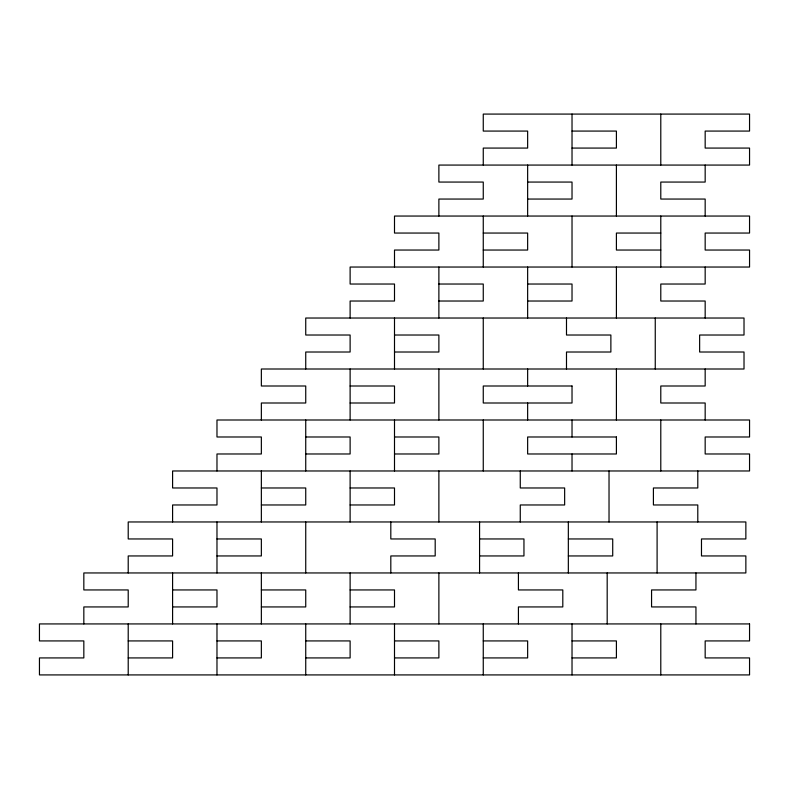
<?xml version="1.0" encoding="UTF-8"?>
<svg xmlns="http://www.w3.org/2000/svg" width="789" height="789" viewBox="0 0 789 789"><rect width="100%" height="100%" fill="white"/><g stroke="black" fill="none" stroke-linecap="round" stroke-linejoin="round"><path stroke-width="1.18" d="M572.025 131.073L616.406 131.073L616.406 148.076L572.025 148.076M527.644 182.062L572.025 182.062L572.025 199.055L527.644 199.055M483.262 233.051L527.644 233.051L527.644 250.044L483.262 250.044M660.788 233.051L616.406 233.051L616.406 250.044L660.788 250.044M438.881 284.03L483.262 284.03L483.262 301.023L438.881 301.023M527.644 284.03L572.025 284.03L572.025 301.023L527.644 301.023M394.5 335.019L438.881 335.019L438.881 352.012L394.5 352.012M350.119 385.999L394.5 385.999L394.5 403.001L350.119 403.001M305.738 436.988L350.119 436.988L350.119 453.981L305.738 453.981M394.5 436.988L438.881 436.988L438.881 453.981L394.5 453.981M261.356 487.977L305.738 487.977L305.738 504.97L261.356 504.97M350.119 487.977L394.5 487.977L394.5 504.97L350.119 504.97M216.975 538.956L261.356 538.956L261.356 555.949L216.975 555.949M479.574 538.956L523.955 538.956L523.955 555.949L479.574 555.949M568.336 538.956L612.718 538.956L612.718 555.949L568.336 555.949M172.594 589.945L216.975 589.945L216.975 606.938L172.594 606.938M261.356 589.945L305.738 589.945L305.738 606.938L261.356 606.938M350.119 589.945L394.5 589.945L394.5 606.938L350.119 606.938M128.213 640.924L172.594 640.924L172.594 657.927L128.213 657.927M216.975 640.924L261.356 640.924L261.356 657.927L216.975 657.927M305.738 640.924L350.119 640.924L350.119 657.927L305.738 657.927M394.5 640.924L438.881 640.924L438.881 657.927L394.5 657.927M483.262 640.924L527.644 640.924L527.644 657.927L483.262 657.927M572.025 640.924L616.406 640.924L616.406 657.927L572.025 657.927M705.169 165.069L705.169 182.062L660.788 182.062L660.788 199.055L705.169 199.055L705.169 216.048M705.169 267.037L705.169 284.03L660.788 284.03L660.788 301.023L705.169 301.023L705.169 318.026M705.169 369.005L705.169 385.999L660.788 385.999L660.788 403.001L705.169 403.001L705.169 419.995M697.792 470.974L697.792 487.977L653.41 487.977L653.41 504.97L697.792 504.97L697.792 521.963M695.947 572.952L695.947 589.945L651.566 589.945L651.566 606.938L695.947 606.938L695.947 623.931M660.788 114.08L660.788 165.069M660.788 216.048L660.788 267.037M660.788 419.995L660.788 470.974M660.788 623.931L660.788 674.92M657.099 521.963L657.099 572.952M655.255 318.026L655.255 369.005M616.406 165.069L616.406 216.048M616.406 267.037L616.406 318.026M616.406 369.005L616.406 419.995M609.029 470.974L609.029 521.963M607.185 572.952L607.185 623.931M572.025 114.08L572.025 165.069M572.025 216.048L572.025 267.037M572.025 419.995L572.025 436.988M572.025 453.981L572.025 470.974M572.025 623.931L572.025 674.92M568.336 521.963L568.336 572.952M566.492 318.026L566.492 335.019L610.873 335.019L610.873 352.012L566.492 352.012L566.492 369.005M527.644 165.069L527.644 216.048M527.644 267.037L527.644 318.026M527.644 369.005L527.644 385.999M527.644 403.001L527.644 419.995M520.267 470.974L520.267 487.977L564.648 487.977L564.648 504.97L520.267 504.97L520.267 521.963M518.422 572.952L518.422 589.945L562.804 589.945L562.804 606.938L518.422 606.938L518.422 623.931M483.262 165.069L483.262 148.076L527.644 148.076L527.644 131.073L483.262 131.073L483.262 114.08L749.55 114.08L749.55 131.073L705.169 131.073L705.169 148.076L749.55 148.076L749.55 165.069L438.881 165.069L438.881 182.062L483.262 182.062L483.262 199.055L438.881 199.055L438.881 216.048M483.262 216.048L483.262 267.037M483.262 318.026L483.262 369.005M483.262 419.995L483.262 470.974M483.262 623.931L483.262 674.92M479.574 521.963L479.574 572.952M438.881 267.037L438.881 318.026M438.881 369.005L438.881 419.995M438.881 470.974L438.881 521.963M438.881 572.952L438.881 623.931M394.5 267.037L394.5 250.044L438.881 250.044L438.881 233.051L394.5 233.051L394.5 216.048L749.55 216.048L749.55 233.051L705.169 233.051L705.169 250.044L749.55 250.044L749.55 267.037L350.119 267.037L350.119 284.03L394.5 284.03L394.5 301.023L350.119 301.023L350.119 318.026M394.5 318.026L394.5 369.005M394.5 419.995L394.5 470.974M394.5 623.931L394.5 674.92M390.811 521.963L390.811 538.956L435.193 538.956L435.193 555.949L390.811 555.949L390.811 572.952M350.119 369.005L350.119 419.995M350.119 470.974L350.119 521.963M350.119 572.952L350.119 623.931M305.738 369.005L305.738 352.012L350.119 352.012L350.119 335.019L305.738 335.019L305.738 318.026L744.017 318.026L744.017 335.019L699.636 335.019L699.636 352.012L744.017 352.012L744.017 369.005L261.356 369.005L261.356 385.999L305.738 385.999L305.738 403.001L261.356 403.001L261.356 419.995M305.738 419.995L305.738 470.974M305.738 521.963L305.738 572.952M305.738 623.931L305.738 674.92M261.356 470.974L261.356 521.963M261.356 572.952L261.356 623.931M216.975 470.974L216.975 453.981L261.356 453.981L261.356 436.988L216.975 436.988L216.975 419.995L749.55 419.995L749.55 436.988L705.169 436.988L705.169 453.981L749.55 453.981L749.55 470.974L172.594 470.974L172.594 487.977L216.975 487.977L216.975 504.97L172.594 504.97L172.594 521.963M216.975 521.963L216.975 572.952M216.975 623.931L216.975 674.92M172.594 572.952L172.594 623.931M128.213 572.952L128.213 555.949L172.594 555.949L172.594 538.956L128.213 538.956L128.213 521.963L745.861 521.963L745.861 538.956L701.48 538.956L701.48 555.949L745.861 555.949L745.861 572.952L83.831 572.952L83.831 589.945L128.213 589.945L128.213 606.938L83.831 606.938L83.831 623.931M128.213 623.931L128.213 674.92M572.025 385.999L483.262 385.999L483.262 403.001L572.025 403.001L572.025 385.999M616.406 436.988L527.644 436.988L527.644 453.981L616.406 453.981L616.406 436.988M749.55 623.931L39.45 623.931L39.45 640.924L83.831 640.924L83.831 657.927L39.45 657.927L39.45 674.92L749.55 674.92L749.55 657.927L705.169 657.927L705.169 640.924L749.55 640.924L749.55 623.931"/></g></svg>
